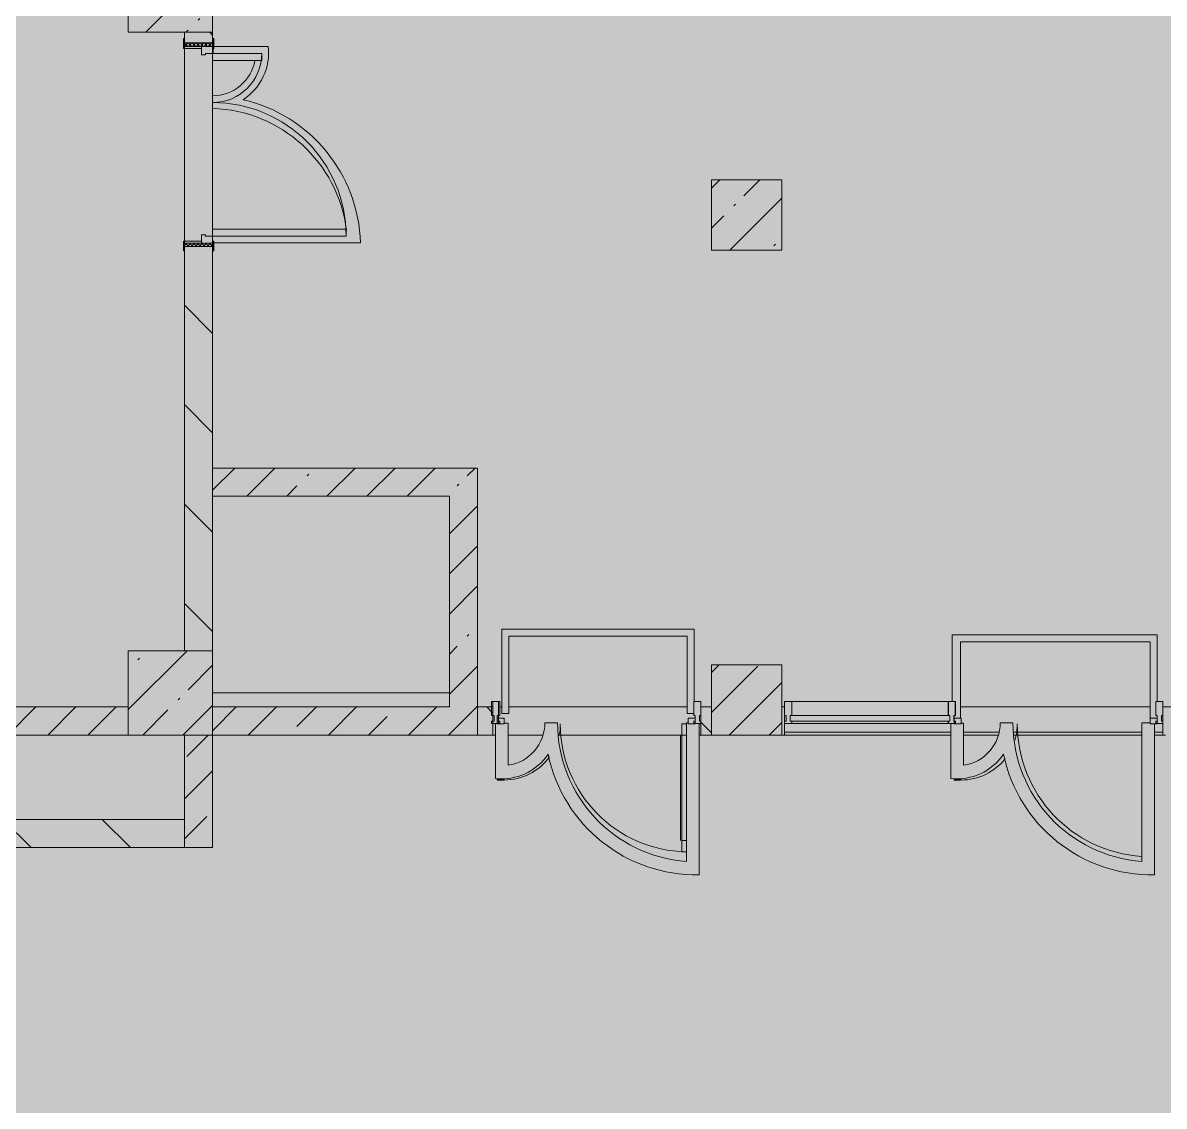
# Model space of a CAD drawing. Header units: millimetres. Extents: x 35146 to 234858, y -8553 to 29000.
# Drawn here: x 171084 to 179204, y 9060 to 16767 of the extents above; entities that cross this region are included whole.
import ezdxf

# ---------------------------------------------------------------- set-up
doc = ezdxf.new("R2010")
doc.units = ezdxf.units.MM
doc.layers.add('A-DETL-GENF-3', color=7, linetype='Continuous', lineweight=9, true_color=0xc0c0c0, transparency=0.4)
for name, color, linetype, lineweight, true_color in [('A-DETL-GENF-4', 7, 'Continuous', 5, 0xe2e2e2), ('A-DETL-GENF-6', 7, 'Continuous', 5, 0xb7b7b7), ('A-DOOR-1', 7, 'Continuous', 5, 0xaaaaaa), ('A-DOOR-2', 7, 'Continuous', 5, 0xe2e2e2), ('A-DOOR-3', 7, 'Continuous', 5, 0xb7b7b7), ('A-DOOR-FRAM-1', 7, 'Continuous', 5, 0xe2e2e2), ('A-DOOR-FRAM-2', 7, 'Continuous', 5, 0xaaaaaa), ('A-DOOR-FRAM-3', 7, 'Continuous', 5, 0xb7b7b7), ('A-FLOR-2', 7, 'Continuous', 5, 0xb7b7b7), ('A-GLAZ-CURT-2', 7, 'Continuous', 5, 0x737373), ('A-GLAZ-CWMG-4', 7, 'Continuous', 5, 0x737373), ('A-WALL-5', 7, 'Continuous', 9, 0x737373), ('I-WALL-4', 7, 'Continuous', 5, 0x737373), ('S-COLS-2', 7, 'Continuous', 5, 0x737373)]:
    doc.layers.add(name, color=color, linetype=linetype, lineweight=lineweight, true_color=true_color)
doc.layers.add('I-WALL-3', color=7, linetype='Continuous', lineweight=5)
doc.layers.add('S-COLS-1', color=7, linetype='Continuous', lineweight=5)
pattern_1 = [(135, (105674.2, 0), (-353.5534, -353.5534), [])]
pattern_2 = [(45, (105674.2, 0), (-285.1231, 285.1231), []), (45, (105959.3, 0), (-285.1231, 285.1231), [504.031, -100.806, 16.764, -84.042])]

# ---------------------------------------------------------------- blocks, each defined once
blk = doc.blocks.new('BSC_Колонна _Прямоугольная - 600х600-23205240-2_5_2_птичка')
at = {"layer": 'S-COLS-1'}
h = blk.add_hatch(dxfattribs=at)
h.set_pattern_fill('FP_86', color=256, style=0, pattern_type=2)
h.set_pattern_definition([(45, (-66460, -12000), (-285.1231, 285.1231), []), (45, (-66174.88, -12000), (-285.1231, 285.1231), [504.031, -100.806, 16.764, -84.042])])
h.paths.add_polyline_path([(-300, -300), (300, -300), (300, 300), (-300, 300)])
at = {"layer": 'S-COLS-2'}
for p, q in [((300, 300), (-300, 300)), ((-300, 300), (-300, -300)), ((300, -300), (300, 300)), ((-300, -300), (300, -300))]:
    blk.add_line(p, q, dxfattribs=at)
blk = doc.blocks.new('BSC_Колонна _Прямоугольная - 600х600-V57-2_5_2_птичка')
at = {"layer": 'S-COLS-1'}
h = blk.add_hatch(dxfattribs=at)
h.set_pattern_fill('FP_95', color=256, style=0, pattern_type=2)
h.set_pattern_definition([(45, (-66460, -17000), (-285.1231, 285.1231), []), (45, (-66174.88, -17000), (-285.1231, 285.1231), [504.031, -100.806, 16.764, -84.042])])
h.paths.add_polyline_path([(-300, -300), (300, -300), (300, 300), (-300, 300), (-300, 5.5)])
at = {"layer": 'S-COLS-2'}
for p, q in [((300, 300), (-300, 300)), ((-300, 300), (-300, -300)), ((300, -300), (300, 300)), ((-300, -300), (300, -300))]:
    blk.add_line(p, q, dxfattribs=at)
blk = doc.blocks.new('110_Дверь_СКБ_2Ст - Д-6_л__ ДОО_Дв_1450x2100h_Дверь из раздевальной в коридор-V61-2_5_2_птичка')
at = {"layer": 'A-DOOR-1'}
h = blk.add_hatch(dxfattribs=at)
h.set_pattern_fill('FP_107', color=256, style=0, pattern_type=2)
h.set_pattern_definition([(135, (1576.41, 164.685), (-14.14214, -14.14214), []), (225, (1576.41, 164.685), (14.14214, -14.14214), [])])
h.paths.add_polyline_path([(737.5, 100), (712.5, 100), (712.5, -100), (737.5, -100)])
at = {"layer": 'A-DOOR-2'}
for points in [[(662.5, 100), (662.5, 1050), (612.5, 1050), (612.5, 100)], [(-587.5, 100), (-587.5, 450), (-637.5, 450), (-637.5, 100)]]:
    blk.add_hatch(color=256, dxfattribs=at).paths.add_polyline_path(points)
h = blk.add_hatch(color=256, dxfattribs=at)
h.paths.add_polyline_path([(712.5, 100), (662.5, 100), (662.5, 50), (652.5, 50), (652.5, 20), (712.5, 20)])
h.paths.add_polyline_path([(-627.5, 20), (-627.5, 50), (-637.5, 50), (-637.5, 100), (-687.5, 100), (-687.5, 20)])
at = {"layer": 'A-DOOR-FRAM-1'}
for points in [[(-672.5, 100), (-672.5, 108), (-742.5, 108), (-742.5, 100)], [(767.5, 100), (767.5, 108), (697.5, 108), (697.5, 100)], [(-672.5, 20), (-687.5, 20), (-687.5, -100), (-672.5, -94.3)], [(712.5, 20), (697.5, 20), (697.5, -100), (712.5, -100)], [(-672.5, -100), (-742.5, -100), (-742.5, -108), (-672.5, -108)], [(767.5, -108), (767.5, -100), (697.5, -100), (697.5, -108)]]:
    blk.add_hatch(color=256, dxfattribs=at).paths.add_polyline_path(points)
at = {"layer": 'A-DOOR-FRAM-2'}
h = blk.add_hatch(dxfattribs=at)
h.set_pattern_fill('FP_108', color=256, style=0, pattern_type=2)
h.set_pattern_definition([(45, (-546.384, 164.685), (-14.1421, 14.1421), []), (135, (-546.384, 164.685), (-14.1421, -14.1421), [])])
h.paths.add_polyline_path([(-687.5, -94.3), (-687.5, 100), (-712.5, 100), (-712.5, -100), (-687.5, -100)])
at = {"layer": 'A-DOOR-3'}
for p, q in [((662.5, 1050), (612.5, 1050)), ((612.5, 1050), (612.5, 100)), ((662.5, 100), (662.5, 1050)), ((-637.5, 450), (-637.5, 100)), ((-587.5, 450), (-637.5, 450)), ((-587.5, 100), (-587.5, 450)), ((-637.5, 100), (-587.5, 100)), ((612.5, 100), (662.5, 100))]:
    blk.add_line(p, q, dxfattribs=at)
for centre, radius, start, end in [((662.5, 100), 950, 90, 180), ((-637.5, 100), 350, 360, 90)]:
    blk.add_arc(centre, radius, start, end, dxfattribs=at)
at = {"layer": 'A-DOOR-FRAM-3'}
for p, q in [((-672.5, 108), (-742.5, 108)), ((-742.5, 108), (-742.5, 100)), ((-742.5, 100), (-672.5, 100)), ((-687.5, 100), (-712.5, 100)), ((-712.5, 100), (-712.5, -100)), ((-637.5, 100), (-687.5, 100)), ((-687.5, 100), (-687.5, 20)), ((-687.5, -100), (-687.5, 100)), ((-672.5, 100), (-672.5, 108)), ((-637.5, 50), (-637.5, 100)), ((662.5, 100), (662.5, 50)), ((712.5, 100), (662.5, 100)), ((767.5, 108), (697.5, 108)), ((697.5, 108), (697.5, 100)), ((697.5, 100), (767.5, 100)), ((712.5, 20), (712.5, 100)), ((737.5, 100), (712.5, 100)), ((712.5, 100), (712.5, -100)), ((737.5, -100), (737.5, 100)), ((767.5, 100), (767.5, 108)), ((-687.5, 20), (-627.5, 20)), ((-672.5, 20), (-687.5, 20)), ((-687.5, 20), (-687.5, -100)), ((-672.5, -100), (-672.5, 20)), ((-627.5, 50), (-637.5, 50)), ((-627.5, 20), (-627.5, 50)), ((662.5, 50), (652.5, 50)), ((652.5, 50), (652.5, 20)), ((652.5, 20), (712.5, 20)), ((712.5, 20), (697.5, 20)), ((697.5, 20), (697.5, -100)), ((712.5, -100), (712.5, 20)), ((-672.5, -100), (-742.5, -100)), ((-742.5, -100), (-742.5, -108)), ((-742.5, -108), (-672.5, -108)), ((-712.5, -100), (-687.5, -100)), ((-687.5, -100), (-672.5, -100)), ((-672.5, -108), (-672.5, -100)), ((697.5, -100), (712.5, -100)), ((767.5, -100), (697.5, -100)), ((697.5, -100), (697.5, -108)), ((697.5, -108), (767.5, -108)), ((712.5, -100), (737.5, -100)), ((767.5, -108), (767.5, -100))]:
    blk.add_line(p, q, dxfattribs=at)
blk = doc.blocks.new('BSC_Колонна _Прямоугольная - 500х500-V111-2_5_2_птичка')
at = {"layer": 'S-COLS-1'}
h = blk.add_hatch(dxfattribs=at)
h.set_pattern_fill('FP_146', color=256, style=0, pattern_type=2)
h.set_pattern_definition([(45, (-70560, -15400), (-285.1231, 285.1231), []), (45, (-70274.88, -15400), (-285.1231, 285.1231), [504.031, -100.806, 16.764, -84.042])])
h.paths.add_polyline_path([(-250, -250), (250, -250), (250, 250), (-250, 250)])
at = {"layer": 'S-COLS-2'}
for p, q in [((250, 250), (-250, 250)), ((-250, 250), (-250, -250)), ((250, -250), (250, 250)), ((-250, -250), (250, -250))]:
    blk.add_line(p, q, dxfattribs=at)
blk = doc.blocks.new('Прямоугольный импост - Импост структурный с накладкой - 160мм Темный-33326475-2_5_2_птичка')
at = {"layer": 'A-GLAZ-CWMG-4'}
for p, q in [((-50, 40), (-50, 140)), ((-50, 140), (0, 140)), ((0, 140), (0, 40)), ((-40, 40), (-50, 40)), ((-50, -17), (-50, 0)), ((-50, 0), (-40, 0)), ((-40, 0), (-40, 40)), ((-10, 40), (-10, 0)), ((0, 40), (-10, 40)), ((-10, 0), (0, 0)), ((0, 0), (0, -17)), ((0, -17), (-50, -17))]:
    blk.add_line(p, q, dxfattribs=at)
blk = doc.blocks.new('Дверь_Витражная_остекление_ - ВВ-6 остекление-32274838-2_5_2_птичка')
at = {"layer": 'A-DETL-GENF-4'}
for points in [[(-610, 930), (-642.6, 930), (-642.6, 20), (-610, 20), (-610, 579)], [(705, 420), (660, 420), (660, 410.2), (705, 410.4)]]:
    blk.add_hatch(color=256, dxfattribs=at).paths.add_polyline_path(points)
at = {"layer": 'A-DETL-GENF-6'}
for p, q in [((-642.6, 930), (-610, 930)), ((-610, 930), (-642.6, 930)), ((-610, 930), (-610, 20)), ((-610, 20), (-610, 930)), ((-642.6, 850), (-610, 850)), ((-601, 850), (-601, 100)), ((705, 420), (660, 420)), ((660, 420), (660, 410.2)), ((705, 420), (660, 420)), ((660, 420), (660, 410.2)), ((705, 420), (705, 408.4)), ((705, 408.4), (705, 420)), ((-642.6, 100), (-610, 100)), ((-610, 20), (-642.6, 20)), ((-642.6, 20), (-610, 20))]:
    blk.add_line(p, q, dxfattribs=at)
at = {"layer": 'A-DOOR-3'}
for p, q in [((655, 420), (655, 410.4)), ((-655, 20), (-705, 20)), ((-705, 20), (-705, -20)), ((-655, -20), (-655, 20)), ((705, 20), (655, 20)), ((655, 20), (655, -20)), ((705, -20), (705, 20)), ((-705, -20), (-655, -20)), ((655, -20), (705, -20))]:
    blk.add_line(p, q, dxfattribs=at)
for centre, radius, start, end in [((-655, 20), 910, 360, 89.20859), ((655, 20), 400, 90, 143.87233), ((655, 20), 400, 168.59224, 180)]:
    blk.add_arc(centre, radius, start, end, dxfattribs=at)
blk = doc.blocks.new('Прямоугольный импост - Импост структурный с накладкой - 160мм Темный-33326241-2_5_2_птичка')
at = {"layer": 'A-GLAZ-CWMG-4'}
for p, q in [((-25, 40), (-25, 140)), ((-25, 140), (25, 140)), ((25, 140), (25, 40)), ((-15, 40), (-25, 40)), ((-25, -17), (-25, 0)), ((-25, 0), (-15, 0)), ((-15, 0), (-15, 40)), ((15, 40), (15, 0)), ((25, 40), (15, 40)), ((15, 0), (25, 0)), ((25, 0), (25, -17)), ((25, -17), (-25, -17))]:
    blk.add_line(p, q, dxfattribs=at)
blk = doc.blocks.new('Прямоугольный импост - Импост структурный с накладкой - 160мм Темный-33326242-2_5_2_птичка')
at = {"layer": 'A-GLAZ-CWMG-4'}
for p, q in [((0, 140), (-50, 140)), ((-50, 140), (-50, 40)), ((0, 40), (0, 140)), ((-50, 40), (-40, 40)), ((-40, 0), (-50, 0)), ((-50, 0), (-50, -17)), ((-40, 40), (-40, 0)), ((-10, 0), (-10, 40)), ((-10, 40), (0, 40)), ((0, 0), (-10, 0)), ((0, -17), (0, 0)), ((-50, -17), (0, -17))]:
    blk.add_line(p, q, dxfattribs=at)
blk = doc.blocks.new('Прямоугольный импост - Импост структурный с накладкой - 160мм Темный-33326237-2_5_2_птичка')
at = {"layer": 'A-GLAZ-CWMG-4'}
for p, q in [((-50, 40), (-50, 140)), ((-50, 140), (0, 140)), ((0, 140), (0, 40)), ((-40, 40), (-50, 40)), ((-50, -17), (-50, 0)), ((-50, 0), (-40, 0)), ((-40, 0), (-40, 40)), ((-10, 40), (-10, 0)), ((0, 40), (-10, 40)), ((-10, 0), (0, 0)), ((0, 0), (0, -17)), ((0, -17), (-50, -17))]:
    blk.add_line(p, q, dxfattribs=at)
blk = doc.blocks.new('Дверь_Витражная_остекление_ - В-18-32468702-2_5_2_птичка')
at = {"layer": 'A-DETL-GENF-4'}
blk.add_hatch(color=256, dxfattribs=at).paths.add_polyline_path([(677.5, 420), (683.2, 410.4), (722.5, 410.4), (722.5, 420), (683.2, 420)])
at = {"layer": 'A-DETL-GENF-6'}
for p, q in [((722.5, 420), (677.5, 420)), ((677.5, 420), (677.5, 409.8)), ((722.5, 420), (677.5, 420)), ((677.5, 420), (677.5, 409.8)), ((722.5, 420), (722.5, 408.9)), ((722.5, 408.9), (722.5, 420))]:
    blk.add_line(p, q, dxfattribs=at)
at = {"layer": 'A-DOOR-3'}
for p, q in [((672.5, 420), (672.5, 409.2)), ((-672.5, 20), (-722.5, 20)), ((-722.5, 20), (-722.5, -20)), ((-672.5, -20), (-672.5, 20)), ((722.5, 20), (672.5, 20)), ((672.5, 20), (672.5, -20)), ((722.5, -20), (722.5, 20)), ((-722.5, -20), (-672.5, -20)), ((672.5, -20), (722.5, -20))]:
    blk.add_line(p, q, dxfattribs=at)
for centre, radius, start, end in [((-672.5, 20), 945, 360, 86.42063), ((672.5, 20), 400, 90, 141.82821), ((672.5, 20), 400, 163.22836, 180)]:
    blk.add_arc(centre, radius, start, end, dxfattribs=at)
blk = doc.blocks.new('Системная панель - Стекло - 40мм-32468815-2_5_2_птичка')
at = {"layer": 'A-GLAZ-CURT-2'}
for p, q in [((567, 0), (-567, 0)), ((-567, 0), (-567, -40)), ((567, -40), (567, 0)), ((-567, -40), (567, -40))]:
    blk.add_line(p, q, dxfattribs=at)
blk = doc.blocks.new('Прямоугольный импост - Импост структурный с накладкой - 160мм Темный-33326239-2_5_2_птичка')
at = {"layer": 'A-GLAZ-CWMG-4'}
for p, q in [((-25, 40), (-25, 140)), ((-25, 140), (25, 140)), ((25, 140), (25, 40)), ((-15, 40), (-25, 40)), ((-25, -17), (-25, 0)), ((-25, 0), (-15, 0)), ((-15, 0), (-15, 40)), ((15, 40), (15, 0)), ((25, 40), (15, 40)), ((15, 0), (25, 0)), ((25, 0), (25, -17)), ((25, -17), (-25, -17))]:
    blk.add_line(p, q, dxfattribs=at)
blk = doc.blocks.new('Прямоугольный импост - Импост структурный с накладкой - 160мм Темный-32468813-2_5_2_птичка')
at = {"layer": 'A-GLAZ-CWMG-4'}
for p, q in [((70880, 11940), (71994, 11940)), ((70880, 11783), (71994, 11783))]:
    blk.add_line(p, q, dxfattribs=at)

msp = doc.modelspace()

# ---------------------------------------------------------------- hatches: boundary and pattern name
at = {"layer": 'A-DETL-GENF-3'}
msp.add_hatch(color=256, dxfattribs=at).paths.add_polyline_path([(181515.1, -280), (181534.2, -280), (181534.2, 3300), (190534.2, 3300), (190534.2, 27350), (147584.2, 27350), (147584.2, 23778), (144434.2, 23778), (144434.2, -280), (180587.6, -280)])
at = {"layer": 'I-WALL-3'}
h = msp.add_hatch(dxfattribs=at)
h.set_pattern_fill('FP_99', color=256, style=0, pattern_type=2)
h.set_pattern_definition(pattern_1)
h.paths.add_polyline_path([(172234.2, 12300), (172434.2, 12300), (172434.2, 15175), (172234.2, 15175), (172234.2, 13534.8)])
h.paths.add_polyline_path([(172434.2, 16625), (172434.2, 16700), (172234.2, 16700), (172239.9, 16625)])
h.paths.add_polyline_path([(172296.3, 17300), (172434.2, 17300), (172434.2, 22700), (172234.2, 22700), (172234.2, 17300)])
h.paths.add_polyline_path([(172234.2, 23300), (172434.2, 23300), (172434.2, 24050), (172234.2, 24050), (172234.2, 23946.9)])
h.paths.add_polyline_path([(172234.2, 25950), (172434.2, 25950), (172434.2, 26500), (172234.2, 26500), (172234.2, 25980)])
h = msp.add_hatch(dxfattribs=at)
h.set_pattern_fill('FP_96', color=256, style=0, pattern_type=2)
h.set_pattern_definition(pattern_2)
h.paths.add_polyline_path([(174119.2, 13400), (174319.2, 13400), (174319.2, 13600), (172434.2, 13600), (172434.2, 13400), (173167.5, 13400)])
h = msp.add_hatch(dxfattribs=at)
h.set_pattern_fill('FP_96', color=256, style=0, pattern_type=2)
h.set_pattern_definition(pattern_2)
h.paths.add_polyline_path([(174119.2, 11700), (174319.2, 11700), (174319.2, 13400), (174119.2, 13400), (174119.2, 11799.5)])
h = msp.add_hatch(dxfattribs=at)
h.set_pattern_fill('FP_96', color=256, style=0, pattern_type=2)
h.set_pattern_definition(pattern_2)
h.paths.add_polyline_path([(161374.2, 11700), (165834.2, 11700), (165834.2, 11900), (160434.2, 11900), (160434.2, 11700), (161174.2, 11700)])
h.paths.add_polyline_path([(170134.2, 11700), (171834.2, 11700), (171834.2, 11900), (166434.2, 11900), (166434.2, 11700), (170054.2, 11700)])
h = msp.add_hatch(dxfattribs=at)
h.set_pattern_fill('FP_96', color=256, style=0, pattern_type=2)
h.set_pattern_definition(pattern_2)
h.paths.add_polyline_path([(173167.5, 11700), (174119.2, 11700), (174119.2, 11900), (172434.2, 11900), (172434.2, 11700)])
h = msp.add_hatch(dxfattribs=at)
h.set_pattern_fill('FP_99', color=256, style=0, pattern_type=2)
h.set_pattern_definition(pattern_1)
h.paths.add_polyline_path([(174319.2, 11700), (174428.2, 11700), (174428.2, 11900), (174319.2, 11900), (174319.2, 11799.5)])
h.paths.add_polyline_path([(181154.2, 11700), (181154.2, 11900), (179194.2, 11900), (179194.2, 11700), (180587.6, 11700)])
h.paths.add_polyline_path([(175984.2, 11700), (175984.2, 11900), (175908.2, 11900), (175908.2, 11700), (175950, 11700)])
h.paths.add_polyline_path([(176504.2, 11700), (176504.2, 11900), (176484.2, 11900), (176484.2, 11700)])
h = msp.add_hatch(dxfattribs=at)
h.set_pattern_fill('FP_96', color=256, style=0, pattern_type=2)
h.set_pattern_definition(pattern_2)
h.paths.add_polyline_path([(172234.2, 10900), (172434.2, 10900), (172434.2, 11700), (172234.2, 11700), (172234.2, 11100)])
h = msp.add_hatch(dxfattribs=at)
h.set_pattern_fill('FP_99', color=256, style=0, pattern_type=2)
h.set_pattern_definition(pattern_1)
h.paths.add_polyline_path([(172234.2, 10900), (172234.2, 11100), (167834.2, 11100), (167834.2, 10900), (169457.4, 10900)])
at = {"layer": 'S-COLS-1'}
h = msp.add_hatch(dxfattribs=at)
h.set_pattern_fill('FP_96', color=256, style=0, pattern_type=2)
h.set_pattern_definition(pattern_2)
h.paths.add_polyline_path([(175984.2, 11700), (176484.2, 11700), (176484.2, 12200), (175984.2, 12200), (175984.2, 11799.5)])

# ---------------------------------------------------------------- linework, layer by layer
at = {"layer": 'A-FLOR-2'}
for p, q in [((172437.2, 16585), (172437.2, 16550)), ((172830.3, 16600), (172442.2, 16600)), ((172434.2, 16248.1), (172434.2, 16158)), ((172442.2, 15201.1), (173486.6, 15201.1)), ((175861, 12453), (174491, 12453)), ((174491, 12453), (174491, 11853)), ((175861, 11940), (175861, 12453)), ((174541, 11853), (174541, 12403)), ((174541, 12403), (175811, 12403)), ((175811, 12403), (175811, 11853)), ((179154.7, 12412.4), (177694.9, 12412.4)), ((177694.9, 12412.4), (177694.9, 11940)), ((177754.9, 11820), (177754.9, 12362.4)), ((177754.9, 12362.4), (179104.7, 12362.4)), ((179104.7, 12362.4), (179104.7, 11820)), ((179154.7, 11940), (179154.7, 12412.4)), ((174119.2, 12000), (172434.2, 12000)), ((174446.6, 11783), (174446.6, 11392.1)), ((174491, 11853), (174541, 11853)), ((174536.1, 11785.1), (174508.2, 11785.1)), ((174536.1, 11485.1), (174536.1, 11785.1)), ((174888.2, 11788.1), (174798.5, 11788.1)), ((175818.2, 11788.1), (175805.8, 11788.1)), ((175805.8, 11788.1), (175805.8, 10800.5)), ((175811, 11853), (175858.2, 11853)), ((175895.6, 10705.4), (175895.6, 11783)), ((177686.6, 11783), (177686.6, 11392.1)), ((177776.1, 11785.1), (177759.2, 11785.1)), ((177776.1, 11485.1), (177776.1, 11785.1)), ((178128.2, 11788.1), (178038.5, 11788.1)), ((179104.2, 11788.1), (179045.8, 11788.1)), ((179045.8, 11788.1), (179045.8, 10800.5)), ((179135.6, 10705.4), (179135.6, 11780)), ((174446.6, 11700), (174428.2, 11700)), ((175908.2, 11700), (175895.6, 11700)), ((176504.2, 11720), (177686.6, 11720)), ((177686.6, 11700), (176504.2, 11700)), ((177776.1, 11720), (178030.3, 11720)), ((178131.8, 11720), (179045.8, 11720)), ((179135.6, 11720), (179194.2, 11720)), ((179194.2, 11700), (179135.6, 11700))]:
    msp.add_line(p, q, dxfattribs=at)
for centre, radius, start, end in [((172438, 16553.3), 395, 302.61833, 6.79242), ((172434.2, 16554.3), 306.2, 270, 349.74815), ((172408, 15169.3), 1079, 1.68848, 76.98917), ((172404.2, 15168.2), 990.3, 7.11312, 88.26401), ((174492.3, 11788.1), 306.2, 278.22053, 360), ((175878.5, 11788.1), 990.3, 180, 265.79425), ((177732.3, 11788.1), 306.2, 278.22053, 360), ((179118.5, 11788.1), 990.3, 180, 265.79425), ((174493.4, 11784.3), 395, 263.20758, 326.07537), ((175877.4, 11784.3), 1079, 191.7891, 270.96685), ((177733.4, 11784.3), 395, 263.20758, 326.07537), ((179117.4, 11784.3), 1079, 191.7891, 270.96685)]:
    msp.add_arc(centre, radius, start, end, dxfattribs=at)
at = {"layer": 'A-WALL-5'}
for p, q in [((174319.2, 11700), (174319.2, 11900)), ((172234.2, 10900), (172234.2, 11100))]:
    msp.add_line(p, q, dxfattribs=at)
at = {"layer": 'I-WALL-4'}
for p, q in [((172234.2, 16700), (172234.2, 16655)), ((172434.2, 16655), (172434.2, 16700)), ((172234.2, 15215), (172234.2, 16585)), ((172434.2, 16500), (172434.2, 16248.1)), ((172434.2, 16158), (172434.2, 15300)), ((172234.2, 15145), (172234.2, 12300)), ((172434.2, 12300), (172434.2, 15145)), ((174319.2, 13600), (172434.2, 13600)), ((174319.2, 11900), (174319.2, 13600)), ((172434.2, 13400), (174119.2, 13400)), ((174119.2, 13400), (174119.2, 11900)), ((171834.2, 11900), (166434.2, 11900)), ((174119.2, 11900), (172434.2, 11900)), ((174428.2, 11900), (174319.2, 11900)), ((174428.2, 11700), (174428.2, 11900)), ((174478.2, 11900), (174491, 11900)), ((174541, 11900), (175811, 11900)), ((175984.2, 11900), (175908.2, 11900)), ((175908.2, 11900), (175908.2, 11700)), ((175984.2, 11700), (175984.2, 11900)), ((176504.2, 11900), (176484.2, 11900)), ((176484.2, 11900), (176484.2, 11700)), ((176504.2, 11700), (176504.2, 11900)), ((177754.9, 11900), (179104.7, 11900)), ((181154.2, 11900), (179194.2, 11900)), ((179194.2, 11900), (179194.2, 11700)), ((170134.2, 11700), (171834.2, 11700)), ((172234.2, 11700), (172234.2, 11100)), ((172434.2, 10900), (172434.2, 11700)), ((172434.2, 11700), (174428.2, 11700)), ((174784, 11700), (174536.1, 11700)), ((175805.8, 11700), (174892.9, 11700)), ((175908.2, 11700), (175984.2, 11700)), ((176504.2, 11700), (176484.2, 11700)), ((178024, 11700), (177776.1, 11700)), ((179045.8, 11700), (178132.9, 11700)), ((179214.2, 11700), (179194.2, 11700)), ((172234.2, 11100), (170134.2, 11100)), ((167634.2, 10900), (172434.2, 10900))]:
    msp.add_line(p, q, dxfattribs=at)
at = {"layer": 'S-COLS-2'}
for p, q in [((176484.2, 12200), (175984.2, 12200)), ((175984.2, 12200), (175984.2, 11900)), ((176484.2, 11900), (176484.2, 12200)), ((175984.2, 11900), (175984.2, 11700)), ((176484.2, 11700), (176484.2, 11900)), ((175984.2, 11700), (176484.2, 11700))]:
    msp.add_line(p, q, dxfattribs=at)

# ---------------------------------------------------------------- block references
at = {"layer": 'A-DOOR-3'}
for name, p, rotation in [('110_Дверь_СКБ_2Ст - Д-6_л__ ДОО_Дв_1450x2100h_Дверь из раздевальной в коридор-V61-2_5_2_птичка', (172334.2, 15912.5), 269.9999999999999), ('Дверь_Витражная_остекление_ - ВВ-6 остекление-32274838-2_5_2_птичка', (175163.2, 11800), 180), ('Дверь_Витражная_остекление_ - В-18-32468702-2_5_2_птичка', (178431.7, 11800), 180)]:
    msp.add_blockref(name, p, dxfattribs=dict(at, rotation=rotation))
at = {"layer": 'A-GLAZ-CURT-2', "rotation": 180}
msp.add_blockref('Системная панель - Стекло - 40мм-32468815-2_5_2_птичка', (177111.2, 11800), dxfattribs=at)
at = {"layer": 'A-GLAZ-CWMG-4', "extrusion": (0, 0, -1)}
for name, p in [('Прямоугольный импост - Импост структурный с накладкой - 160мм Темный-33326241-2_5_2_птичка', (-174443.2, 11800)), ('Прямоугольный импост - Импост структурный с накладкой - 160мм Темный-33326475-2_5_2_птичка', (-174428.2, 11800)), ('Прямоугольный импост - Импост структурный с накладкой - 160мм Темный-33326237-2_5_2_птичка', (-176504.2, 11800)), ('Прямоугольный импост - Импост структурный с накладкой - 160мм Темный-33326239-2_5_2_птичка', (-177693.2, 11800)), ('Прямоугольный импост - Импост структурный с накладкой - 160мм Темный-33326241-2_5_2_птичка', (-177694.2, 11800))]:
    msp.add_blockref(name, p, dxfattribs=at)
at = {"layer": 'A-GLAZ-CWMG-4'}
for name, p in [('Прямоугольный импост - Импост структурный с накладкой - 160мм Темный-33326242-2_5_2_птичка', (175908.2, 11800)), ('Прямоугольный импост - Импост структурный с накладкой - 160мм Темный-32468813-2_5_2_птичка', (105674.2, 0)), ('Прямоугольный импост - Импост структурный с накладкой - 160мм Темный-33326242-2_5_2_птичка', (179194.2, 11800))]:
    msp.add_blockref(name, p, dxfattribs=at)
at = {"layer": 'S-COLS-2'}
for name, p in [('BSC_Колонна _Прямоугольная - 600х600-V57-2_5_2_птичка', (172134.2, 17000)), ('BSC_Колонна _Прямоугольная - 500х500-V111-2_5_2_птичка', (176234.2, 15400)), ('BSC_Колонна _Прямоугольная - 600х600-23205240-2_5_2_птичка', (172134.2, 12000))]:
    msp.add_blockref(name, p, dxfattribs=at)

doc.saveas('drawing.dxf')
